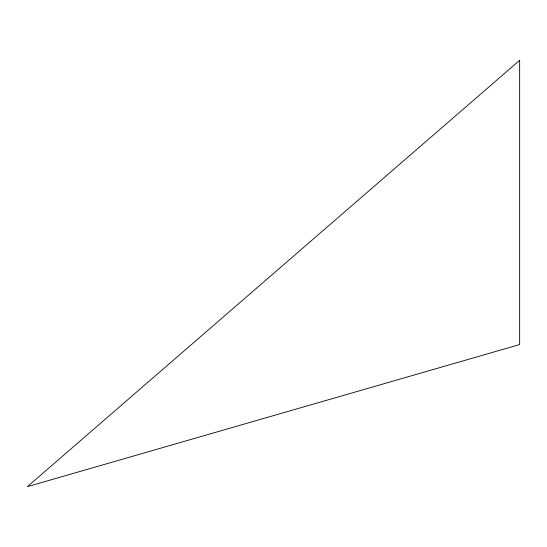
<?xml version="1.0" encoding="UTF-8"?>
<svg xmlns="http://www.w3.org/2000/svg" width="547" height="547" viewBox="0 0 547 547"><rect width="100%" height="100%" fill="white"/><g stroke="black" fill="none" stroke-linecap="round" stroke-linejoin="round"><path stroke-width="0.82" d="M519.65 60.327L27.35 486.673L519.65 344.555L519.65 60.327"/></g></svg>
